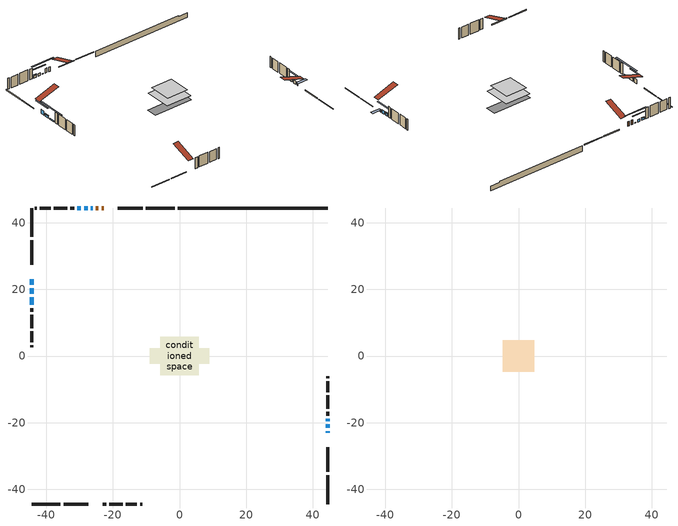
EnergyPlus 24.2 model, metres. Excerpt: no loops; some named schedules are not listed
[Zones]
conditioned space
 floor adiabatic (AdiabaticFloorConstruction): -5.79,-5.79 -5.79,5.79 5.79,5.79 5.79,-5.79 z3.09
 floor foundation (Slab1 construction): -8.87,-2.35 -8.87,2.35 8.87,2.35 8.87,-2.35 z-1.69
 wall outside (RimJoist1 construction): -1.43,44.4 -10.12,44.4 / -44.4,-44.4 -35.71,-44.4 / -44.4,44.4 -44.4,35.71 / 44.4,-44.4 44.4,-35.71 z0.65:0.95
 wall outside (RimJoist2 construction): -11.05,44.4 -18.46,44.4 / -34.78,-44.4 -27.37,-44.4 / -44.4,34.78 -44.4,27.37 / 44.4,-34.78 44.4,-27.37 z0.65:0.95
 wall outside (AdiabaticWallConstruction 1): -22.77,44.4 -23.4,44.4 / -24.32,44.4 -25.14,44.4 z0.65:2.68
 wall outside (AdiabaticWallConstruction): 44.4,-23.06 44.4,-22.52 z0.65:1.54; -26.06,44.4 -26.58,44.4 z0.65:0.96; -44.4,23.06 -44.4,21.3 z0.65:2.63; -44.4,20.38 -44.4,18.62 / -27.5,44.4 -28.65,44.4 z0.65:1.79; 44.4,-21.59 44.4,-20.48 / 44.4,-19.55 44.4,-18.79 z0.65:2.1; -29.57,44.4 -30.72,44.4 z0.65:1.59; -44.4,17.69 -44.4,15.3 z0.65:1.18
 wall outside (Wall1 construction): -31.65,44.4 -32.75,44.4 / -23.06,-44.4 -21.95,-44.4 / -44.4,14.37 -44.4,13.27 / 44.4,-17.86 44.4,-16.75 z0.65:5.53
 wall outside (Wall2 construction): -33.68,44.4 -37.71,44.4 / -21.02,-44.4 -16.99,-44.4 / -44.4,12.34 -44.4,8.31 / 44.4,-15.82 44.4,-11.79 z0.65:5.53
 wall outside (Wall3 construction): -38.64,44.4 -41.94,44.4 / -16.06,-44.4 -12.76,-44.4 / -44.4,7.38 -44.4,4.08 / 44.4,-10.86 44.4,-7.56 z0.65:5.53
 wall outside (Wall4 construction): -42.87,44.4 -43.47,44.4 / -11.83,-44.4 -11.23,-44.4 / -44.4,3.15 -44.4,2.55 / 44.4,-6.64 44.4,-6.04 z0.65:5.53
 wall foundation (FoundationWall1 construction): -0.5,44.4,-1.69 -0.5,44.4,0.65 39.91,44.4,0.65 39.91,44.4,0.33 44.4,44.4,0.33 44.4,44.4,-1.69
 window (WindowConstruction 6): 44.4,-23.06 44.4,-22.52 z0.65:1.54
 window (WindowConstruction 8): -26.06,44.4 -26.57,44.4 z0.65:0.95
 window (WindowConstruction): -44.4,23.06 -44.4,21.3 z0.65:2.63
 window (WindowConstruction 1): -44.4,20.37 -44.4,18.62 z0.65:1.79
 window (WindowConstruction 2): 44.4,-21.59 44.4,-20.48 z0.65:2.1
 window (WindowConstruction 3): 44.4,-19.55 44.4,-18.79 z0.65:2.1
 window (WindowConstruction 4): -27.5,44.4 -28.64,44.4 z0.65:1.79
 window (WindowConstruction 5): -29.57,44.4 -30.72,44.4 z0.65:1.59
 window (WindowConstruction 7): -44.4,17.69 -44.4,15.3 z0.65:1.18
 door (Door): -22.77,44.4 -23.4,44.4 z0.65:2.68
 door (Door 1): -24.32,44.4 -25.13,44.4 z0.65:2.68
 ceiling adiabatic (AdiabaticFloorConstruction): 5.79,-5.79 5.79,5.79 -5.79,5.79 -5.79,-5.79 z3.09
attic - vented
 floor to conditioned space (Floor1 construction Reversed): -4.79,-4.79 -4.79,4.79 4.79,4.79 4.79,-4.79 z5.53
 roof outside (Roof1 construction): -21.84,44.4,5.53 -21.84,35.07,8.63 -19.38,35.07,8.63 -19.38,44.4,5.53; -23.99,-44.4,5.53 -23.99,-35.07,8.63 -26.44,-35.07,8.63 -26.44,-44.4,5.53; -44.4,23.99,5.53 -35.07,23.99,8.63 -35.07,26.44,8.63 -44.4,26.44,5.53; 44.4,-23.99,5.53 35.07,-23.99,8.63 35.07,-26.44,8.63 44.4,-26.44,5.53
shading: 44.4,-22.22 44.4,-23.35 48.67,-23.35 48.67,-22.22 z1.84; -31.62,44.4 -21.01,44.4 -21.01,44.81 -31.62,44.81 z6.01; -44.4,18.68 -44.4,25.68 -44.81,25.68 -44.81,18.68 z5.25; -44.4,18.42 -44.4,20.58 -44.81,20.58 -44.81,18.42 z1.99; 44.4,-17.86 44.4,-24.22 44.81,-24.22 44.81,-17.86 z4.72; 44.4,-18.59 44.4,-19.75 44.81,-19.75 44.81,-18.59 z2.3; -31.27,44.4 -24.88,44.4 -24.88,44.81 -31.27,44.81 z4.41; -30.92,44.4 -29.37,44.4 -29.37,44.81 -30.92,44.81 z1.79; -44.4,10.25 -44.4,22.74 -44.81,22.74 -44.81,10.25 z6.23
[Building]
Building 1: Terrain=Suburbs
[Site:Location]
Toronto City Centre_ON: Latitude {deg}=43.63; Longitude {deg}=-79.39; Time Zone {hr}=-5; Elevation {m}=77; Keep Site Location Information=Yes
[Site:GroundTemperature:Shallow]
5.01852, 3.26908, 3.12898, 3.95918, 7.29196, 10.6092, 13.4851, 15.3069, 15.4617, 13.9799, 11.1774, 7.9619
[Site:WaterMainsTemperature]
Calculation Method=Schedule; Temperature Schedule=mains temperature schedule
[Material] Roughness=Rough; Thermal Absorptance=0.9
Name | Thickness {m} | Conductivity {W/m-K} | Density {kg/m3} | Specific Heat {J/kg-K} | Solar Absorptance | Visible Absorptance
asphalt or fiberglass shingles | 0.00635 | 0.162714 | 1121.4 | 1465.45 | 0.4 | 0.4
ceiling loosefill ins | 0.0846667 | 0.0480833 | 16.02 | 1046.75 | 0.7 | 0.7
ceiling stud and cavity | 0.1397 | 0.0926836 | 65.682 | 1177.47 | 0.7 | 0.7
concrete 4.0 in. | 0.1016 | 1.803125 | 2242.8 | 837.4 | 0.7 | 0.7
concrete 8.0 in. | 0.2032 | 1.803125 | 2242.8 | 837.4 | 0.7 | 0.7
door material | 0.04445 | 0.053851 | 512.64 | 1214.23 | 0.7 | 0.7
door material 1 | 0.04445 | 0.20624 | 512.64 | 1214.23 | 0.7 | 0.7
exterior vertical ins | 0.012584 | 0.029427 | 32.04 | 1214.23 | 0.7 | 0.7
floor covering | 0.0127 | 0.0433444 | 54.468 | 1339.84 | 0.6 | 0.6
floor rigid ins; wall rigid ins | 0.512978 | 0.029427 | 32.04 | 1214.23 | 0.7 | 0.7
floor stud and cavity | 0.1397 | 1.75129 | 37.0049 | 1207.88 | 0.7 | 0.7
furniture material conditioned space 1 | 0.1524 | 0.115458 | 640.8 | 1214.23 | 0.6 | 0.6
gypsum board | 0.0127 | 0.160291 | 801 | 837.4 | 0.6 | 0.6
gypsum board 1 | 0.0127 | 0.160291 | 801 | 837.4 | 0.7 | 0.7
osb sheathing 0.5 in. | 0.0127 | 0.115458 | 512.64 | 1214.23 | 0.7 | 0.7
osb sheathing 0.75 in. | 0.01905 | 0.115458 | 512.64 | 1214.23 | 0.7 | 0.7
osb sheathing 2.0 in. | 0.0508 | 0.115458 | 512.64 | 1214.23 | 0.7 | 0.7
rim joist rigid ins | 0.051816 | 0.029427 | 32.04 | 1214.23 | 0.7 | 0.7
rim joist stud and cavity | 0.0508 | 0.0405436 | 125.044 | 1163.47 | 0.6 | 0.6
rim joist stud and cavity 1 | 0.0508 | 0.0290657 | 125.044 | 1163.47 | 0.6 | 0.6
wall stud and cavity | 0.1397 | 0.103305 | 139.0536 | 1170.24 | 0.7 | 0.7
wall stud and cavity 1 | 0.1397 | 0.0937807 | 139.0536 | 1170.24 | 0.7 | 0.7
wall stud and cavity 2 | 0.1397 | 0.0949025 | 139.0536 | 1170.24 | 0.7 | 0.7
wall stud and cavity 3 | 0.1397 | 0.14582 | 139.0536 | 1170.24 | 0.7 | 0.7
wall stud and cavity 4 | 0.0889 | 0.380278 | 52.3479 | 1209.89 | 0.7 | 0.7
wall stud and cavity 5 | 0.0889 | 0.391764 | 83.0341 | 1211.67 | 0.7 | 0.7
wood siding | 0.0254 | 0.102417 | 544.68 | 1172.36 | 0.4 | 0.4
wood siding 1; wood siding 2; wood siding 3 | 0.0254 | 0.102417 | 544.68 | 1172.36 | 0.7 | 0.7
[WindowMaterial:SimpleGlazingSystem]
Name | U-Factor {W/m2-K} | Solar Heat Gain Coefficient
WindowMaterial | 2.98038 | 0.59
WindowMaterial 1 | 2.95767 | 0.59
WindowMaterial 2 | 2.97187 | 0.62
WindowMaterial 3 | 2.94291 | 0.65
WindowMaterial 4 | 2.99401 | 0.55
WindowMaterial 5 | 3.000823 | 0.54
WindowMaterial 6 | 3.30687 | 0.59
WindowMaterial 7 | 3.029213 | 0.47
WindowMaterial 8 | 3.05533 | 0.26
[Construction]
AdiabaticFloorConstruction: floor stud and cavity, floor rigid ins, osb sheathing 0.75 in., floor covering
AdiabaticWallConstruction: wood siding 2, wall rigid ins, wall stud and cavity 4, gypsum board
AdiabaticWallConstruction 1: wood siding 3, wall rigid ins, wall stud and cavity 4, gypsum board
Door: door material
Door 1: door material 1
Floor1 construction Reversed: gypsum board, ceiling stud and cavity, ceiling loosefill ins
FoundationWall1 construction: concrete 8.0 in., gypsum board 1
furniture construction conditioned space 1: furniture material conditioned space 1
PartitionWallConstruction: gypsum board, wall stud and cavity 5, gypsum board
RimJoist1 construction: wood siding 1, rim joist rigid ins, osb sheathing 2.0 in., rim joist stud and cavity
RimJoist2 construction: wood siding 1, osb sheathing 2.0 in., rim joist stud and cavity 1
Roof1 construction: asphalt or fiberglass shingles
Slab1 construction: concrete 4.0 in.
Wall1 construction: wood siding, osb sheathing 0.5 in., wall stud and cavity, gypsum board
Wall2 construction: wood siding, osb sheathing 0.5 in., wall stud and cavity 1, gypsum board
Wall3 construction: wood siding, osb sheathing 0.5 in., wall stud and cavity 2, gypsum board
Wall4 construction: wood siding, osb sheathing 0.5 in., wall stud and cavity 3, gypsum board
WindowConstruction: WindowMaterial
WindowConstruction 1: WindowMaterial 1
WindowConstruction 2: WindowMaterial 2
WindowConstruction 3: WindowMaterial 3
WindowConstruction 4: WindowMaterial 4
WindowConstruction 5: WindowMaterial 5
WindowConstruction 6: WindowMaterial 6
WindowConstruction 7: WindowMaterial 7
WindowConstruction 8: WindowMaterial 8
[Zone] Multiplier=1; Part of Total Floor Area=Yes
Name | Volume {m3}
attic - vented | 46.2432
conditioned space | 552.7
[Space]
Name | Zone | Volume {m3}
attic - vented 1 | attic - vented | 46.2432
conditioned space 1 | conditioned space | 552.7
[ZoneInfiltration:EffectiveLeakageArea]
infil attic - vented 1: Zone or Space=attic - vented 1; Schedule=Always On Discrete; Effective Air Leakage Area {cm2}=3858.95; Stack Coefficient=0.000216137; Wind Coefficient=9.9331e-06
[ZoneMixing]
whole house fan mix: Zone or Space=attic - vented; Schedule=Always On Continuous; Design Flow Rate Calculation Method=Flow/Zone; Design Flow Rate {m3/s}=0; Source Zone or Space=conditioned space
[SurfaceProperty:ExposedFoundationPerimeter]
Slab1: Exposed Perimeter Calculation Method=TotalExposedPerimeter; Total Exposed Perimeter {m}=44.898
[InternalMass] Zone or ZoneList=conditioned space; Space or SpaceList=conditioned space 1
Name | Construction | Surface Area {m2}
furniture mass conditioned space 1 | furniture construction conditioned space 1 | 87.0199
partition wall mass | PartitionWallConstruction | 217.55
[Lights]
interior lighting: Zone or ZoneList or Space or SpaceList=conditioned space 1; Schedule=interior lighting schedule; Design Level Calculation Method=LightingLevel; Lighting Level {W}=343.2; Return Air Fraction=0; Fraction Radiant=0.6; Fraction Visible=0.2; Fraction Replaceable=1
[People]
occupants: Zone or ZoneList or Space or SpaceList=conditioned space 1; Number of People Schedule=occupants schedule; Number of People Calculation Method=People; Number of People=3; Fraction Radiant=0.314171; Sensible Heat Fraction=0.56303; Activity Level Schedule=occupants activity schedule; Carbon Dioxide Generation Rate {m3/s-W}=0; Enable ASHRAE 55 Comfort Warnings=No; Mean Radiant Temperature Calculation Type=EnclosureAveraged
[ElectricEquipment] Zone or ZoneList or Space or SpaceList=conditioned space 1; Design Level Calculation Method=EquipmentLevel
Name | Schedule | Design Level {W} | Fraction Latent | Fraction Radiant | Fraction Lost
clothes dryer | clothes dryer schedule | 140.772 | 0.015 | 0.081 | 0.85
clothes washer | clothes washer schedule | 32.1985 | 0.03 | 0.162 | 0.7
cooking range | cooking range schedule | 215.147 | 0.08 | 0.432 | 0.2
dishwasher | dishwasher schedule | 66.8632 | 0.3 | 0.18 | 0.4
fridge | fridge schedule | 72.9452 | 0 | 0.6 | 0
mech vent bath fan 0 | mech vent bath fan 0 schedule | 50.2 | 0 | 0 | 1
mech vent bath fan 1 | mech vent bath fan 1 schedule | 50.2 | 0 | 0 | 1
mech vent bath fan 2 | mech vent bath fan 2 schedule | 50.2 | 0 | 0 | 1
mech vent bath fan 3 | mech vent bath fan 3 schedule | 50.2 | 0 | 0 | 1
mech vent house fan | mech vent house fan schedule | 0 | 0 | 0 | 1
mech vent house fan cfis | mech vent house fan cfis schedule | 0 | 0 | 0 | 0
mech vent range fan 0 | mech vent range fan 0 schedule | 57 | 0 | 0 | 1
misc plug loads | misc plug loads schedule | 494.7 | 0.045 | 0.513 | 0.1
whole house fan | Always On Discrete | 0 | 0 | 0 | 1
[OtherEquipment] Zone or ZoneList or Space or SpaceList=conditioned space 1; Design Level Calculation Method=EquipmentLevel
Name | Fuel Type | Schedule | Design Level {W} | Fraction Latent | Fraction Radiant | Fraction Lost
clothes dryer 1 | Electricity | clothes dryer schedule | 0 | 0.015 | 0.081 | 0.85
cooking range 1 | Electricity | cooking range schedule | 0 | 0.08 | 0.432 | 0.2
general water use latent | None | general water use schedule | 62.594 | 1 | 0 | 0
general water use sensible | None | general water use schedule | -61.6891 | 0 | 0.6 | 0
mech vent house fan latent load | None | Always On Discrete | 0 | 1 | 0 | 0
mech vent house fan sensible load | None | Always On Discrete | 0 | 0 | 0 | 0
water heater energy adjustment1 | NaturalGas | Always On Discrete | 0.01 | 0 | 0 | 1
[ZoneInfiltration:DesignFlowRate] Zone or ZoneList or Space or SpaceList=conditioned space 1; Schedule=Always On Discrete; Design Flow Rate Calculation Method=Flow/Zone; Design Flow Rate {m3/s}=0
infil flow; natural vent flow; whole house fan flow
[AvailabilityManager:Scheduled]
central ac and furnace airloop Availability Manager: Schedule=Always On Discrete
[Foundation:Kiva]
Foundation Kiva 1: Initial Indoor Air Temperature {C}=18; Wall Height Above Grade {m}=0.650016; Wall Depth Below Slab {m}=0.2032; Custom Block Material Name 1=exterior vertical ins; Custom Block Depth 1 {m}=2.34001; Custom Block X Position 1 {m}=0.2159; Custom Block Z Position 1 {m}=0
[Foundation:Kiva:Settings]
Soil Conductivity {W/m-K}=0.849921; Soil Density {kg/m3}=1842.3; Soil Specific Heat {J/kg-K}=418.7; Ground Solar Absorptivity=0.9; Ground Thermal Absorptivity=0.9; Ground Surface Roughness {m}=0.03; Far-Field Width {m}=40; Deep-Ground Boundary Condition=ZeroFlux; Deep-Ground Depth {m}=40; Minimum Cell Dimension {m}=0.2; Maximum Cell Growth Coefficient=3; Simulation Timestep=Timestep
[Exterior:Lights]
exterior lighting: Schedule=exterior lighting schedule; Design Level {W}=75.6
[EnergyManagementSystem:GlobalVariable]
central_ac_and_furnace_airloop_Fan_RTF
infil_program_Qfan
infil_program_Qinf
natural_vent_program_Qnv
natural_vent_program_Qwhf
[EnergyManagementSystem:Sensor]
Name | Output:Variable or Output:Meter Index Key | Output:Variable or Output:Meter
airflow_gain | infil flow | Infiltration Sensible Heat Gain Energy
airflow_gain_1 | natural vent flow | Infiltration Sensible Heat Gain Energy
airflow_gain_2 | whole house fan flow | Infiltration Sensible Heat Gain Energy
airflow_loss | infil flow | Infiltration Sensible Heat Loss Energy
airflow_loss_1 | natural vent flow | Infiltration Sensible Heat Loss Energy
airflow_loss_2 | whole house fan flow | Infiltration Sensible Heat Loss Energy
clg_load_cond |  | Cooling:EnergyTransfer:Zone:CONDITIONED SPACE
clg_sp_s; clg_sp_s_1 | cooling setpoint | Schedule Value
clothes_dryer_exhaust_0_sch_s | clothes dryer exhaust 0 schedule | Schedule Value
cool_season | cooling season schedule | Schedule Value
htg_load_cond |  | Heating:EnergyTransfer:Zone:CONDITIONED SPACE
htg_sp_s; htg_sp_s_1 | heating setpoint | Schedule Value
ig_ee_conv | clothes dryer | Electric Equipment Convective Heating Energy
ig_ee_conv_2 | cooking range | Electric Equipment Convective Heating Energy
ig_ee_conv_4 | fridge | Electric Equipment Convective Heating Energy
ig_ee_conv_5 | misc plug loads | Electric Equipment Convective Heating Energy
ig_ee_conv_6 | whole house fan | Electric Equipment Convective Heating Energy
ig_ee_rad | clothes dryer | Electric Equipment Radiant Heating Energy
ig_ee_rad_2 | cooking range | Electric Equipment Radiant Heating Energy
ig_ee_rad_4 | fridge | Electric Equipment Radiant Heating Energy
ig_ee_rad_5 | misc plug loads | Electric Equipment Radiant Heating Energy
ig_ee_rad_6 | whole house fan | Electric Equipment Radiant Heating Energy
ig_lgt_conv | interior lighting | Lights Convective Heating Energy
ig_lgt_rad | interior lighting | Lights Radiant Heating Energy
ig_lgt_vis | interior lighting | Lights Visible Radiation Heating Energy
ig_oe_conv | clothes dryer 1 | Other Equipment Convective Heating Energy
ig_oe_conv_1 | cooking range 1 | Other Equipment Convective Heating Energy
ig_oe_conv_2 | general water use latent | Other Equipment Convective Heating Energy
ig_oe_conv_3 | general water use sensible | Other Equipment Convective Heating Energy
ig_oe_conv_4 | water heater energy adjustment1 | Other Equipment Convective Heating Energy
ig_oe_rad | clothes dryer 1 | Other Equipment Radiant Heating Energy
ig_oe_rad_1 | cooking range 1 | Other Equipment Radiant Heating Energy
ig_oe_rad_2 | general water use latent | Other Equipment Radiant Heating Energy
ig_oe_rad_3 | general water use sensible | Other Equipment Radiant Heating Energy
ig_oe_rad_4 | water heater energy adjustment1 | Other Equipment Radiant Heating Energy
ig_ppl_conv | occupants | People Convective Heating Energy
ig_ppl_rad | occupants | People Radiant Heating Energy
im_conv | furniture mass conditioned space 1 | Surface Inside Face Convection Heat Gain Energy
im_conv_1 | partition wall mass | Surface Inside Face Convection Heat Gain Energy
im_ig | furniture mass conditioned space 1 | Surface Inside Face Internal Gains Radiation Heat Gain Energy
im_ig_1 | partition wall mass | Surface Inside Face Internal Gains Radiation Heat Gain Energy
im_lgt | furniture mass conditioned space 1 | Surface Inside Face Lights Radiation Heat Gain Energy
im_lgt_1 | partition wall mass | Surface Inside Face Lights Radiation Heat Gain Energy
im_sol | furniture mass conditioned space 1 | Surface Inside Face Solar Radiation Heat Gain Energy
im_sol_1 | partition wall mass | Surface Inside Face Solar Radiation Heat Gain Energy
im_surf | furniture mass conditioned space 1 | Surface Inside Face Net Surface Thermal Radiation Heat Gain Energy
im_surf_1 | partition wall mass | Surface Inside Face Net Surface Thermal Radiation Heat Gain Energy
mech_vent_bath_fan_0_sch_s | mech vent bath fan 0 schedule | Schedule Value
mech_vent_bath_fan_1_sch_s | mech vent bath fan 1 schedule | Schedule Value
mech_vent_bath_fan_2_sch_s | mech vent bath fan 2 schedule | Schedule Value
mech_vent_bath_fan_3_sch_s | mech vent bath fan 3 schedule | Schedule Value
mech_vent_range_fan_0_sch_s | mech vent range fan 0 schedule | Schedule Value
mv_conv | mech vent bath fan 0 | Electric Equipment Convective Heating Energy
mv_conv_1 | mech vent bath fan 1 | Electric Equipment Convective Heating Energy
mv_conv_2 | mech vent bath fan 2 | Electric Equipment Convective Heating Energy
mv_conv_3 | mech vent bath fan 3 | Electric Equipment Convective Heating Energy
mv_conv_4 | mech vent house fan | Electric Equipment Convective Heating Energy
mv_conv_5 | mech vent house fan cfis | Electric Equipment Convective Heating Energy
mv_conv_6 | mech vent range fan 0 | Electric Equipment Convective Heating Energy
mv_conv_7 | mech vent house fan latent load | Other Equipment Convective Heating Energy
mv_conv_8 | mech vent house fan sensible load | Other Equipment Convective Heating Energy
mv_rad | mech vent bath fan 0 | Electric Equipment Radiant Heating Energy
mv_rad_1 | mech vent bath fan 1 | Electric Equipment Radiant Heating Energy
mv_rad_2 | mech vent bath fan 2 | Electric Equipment Radiant Heating Energy
mv_rad_3 | mech vent bath fan 3 | Electric Equipment Radiant Heating Energy
mv_rad_4 | mech vent house fan | Electric Equipment Radiant Heating Energy
mv_rad_5 | mech vent house fan cfis | Electric Equipment Radiant Heating Energy
mv_rad_6 | mech vent range fan 0 | Electric Equipment Radiant Heating Energy
mv_rad_7 | mech vent house fan latent load | Other Equipment Radiant Heating Energy
mv_rad_8 | mech vent house fan sensible load | Other Equipment Radiant Heating Energy
natural_vent_s | natural vent schedule | Schedule Value
out_pb_s |  | Site Outdoor Air Barometric Pressure
out_wt_s |  | Site Outdoor Air Humidity Ratio
site_vw_s |  | Site Wind Speed
ss_back_out | Window1 | Surface Window Shortwave from Zone Back Out Window Heat Transfer Rate
ss_back_out_1 | Window11 | Surface Window Shortwave from Zone Back Out Window Heat Transfer Rate
ss_back_out_2 | Window2 | Surface Window Shortwave from Zone Back Out Window Heat Transfer Rate
ss_back_out_3 | Window3 | Surface Window Shortwave from Zone Back Out Window Heat Transfer Rate
ss_back_out_4 | Window4 | Surface Window Shortwave from Zone Back Out Window Heat Transfer Rate
ss_back_out_5 | Window6 | Surface Window Shortwave from Zone Back Out Window Heat Transfer Rate
ss_back_out_6 | Window7 | Surface Window Shortwave from Zone Back Out Window Heat Transfer Rate
ss_back_out_7 | Window8 | Surface Window Shortwave from Zone Back Out Window Heat Transfer Rate
ss_back_out_8 | Window9 | Surface Window Shortwave from Zone Back Out Window Heat Transfer Rate
ss_conv | Door1 | Surface Inside Face Convection Heat Gain Energy
ss_conv_1 | Door2 | Surface Inside Face Convection Heat Gain Energy
ss_conv_10 | Window9 | Surface Inside Face Convection Heat Gain Energy
ss_conv_2 | Window1 | Surface Inside Face Convection Heat Gain Energy
ss_conv_3 | Window11 | Surface Inside Face Convection Heat Gain Energy
ss_conv_4 | Window2 | Surface Inside Face Convection Heat Gain Energy
ss_conv_5 | Window3 | Surface Inside Face Convection Heat Gain Energy
ss_conv_6 | Window4 | Surface Inside Face Convection Heat Gain Energy
ss_conv_7 | Window6 | Surface Inside Face Convection Heat Gain Energy
ss_conv_8 | Window7 | Surface Inside Face Convection Heat Gain Energy
ss_conv_9 | Window8 | Surface Inside Face Convection Heat Gain Energy
ss_ig | Door1 | Surface Inside Face Internal Gains Radiation Heat Gain Energy
ss_ig_1 | Door2 | Surface Inside Face Internal Gains Radiation Heat Gain Energy
ss_ig_10 | Window9 | Surface Inside Face Internal Gains Radiation Heat Gain Energy
ss_ig_2 | Window1 | Surface Inside Face Internal Gains Radiation Heat Gain Energy
ss_ig_3 | Window11 | Surface Inside Face Internal Gains Radiation Heat Gain Energy
ss_ig_4 | Window2 | Surface Inside Face Internal Gains Radiation Heat Gain Energy
ss_ig_5 | Window3 | Surface Inside Face Internal Gains Radiation Heat Gain Energy
ss_ig_6 | Window4 | Surface Inside Face Internal Gains Radiation Heat Gain Energy
ss_ig_7 | Window6 | Surface Inside Face Internal Gains Radiation Heat Gain Energy
ss_ig_8 | Window7 | Surface Inside Face Internal Gains Radiation Heat Gain Energy
ss_ig_9 | Window8 | Surface Inside Face Internal Gains Radiation Heat Gain Energy
ss_lgt | Door1 | Surface Inside Face Lights Radiation Heat Gain Energy
ss_lgt_1 | Door2 | Surface Inside Face Lights Radiation Heat Gain Energy
ss_sol | Door1 | Surface Inside Face Solar Radiation Heat Gain Energy
ss_sol_1 | Door2 | Surface Inside Face Solar Radiation Heat Gain Energy
ss_surf | Door1 | Surface Inside Face Net Surface Thermal Radiation Heat Gain Energy
ss_surf_1 | Door2 | Surface Inside Face Net Surface Thermal Radiation Heat Gain Energy
ss_surf_10 | Window9 | Surface Inside Face Net Surface Thermal Radiation Heat Gain Energy
ss_surf_2 | Window1 | Surface Inside Face Net Surface Thermal Radiation Heat Gain Energy
ss_surf_3 | Window11 | Surface Inside Face Net Surface Thermal Radiation Heat Gain Energy
ss_surf_4 | Window2 | Surface Inside Face Net Surface Thermal Radiation Heat Gain Energy
ss_surf_5 | Window3 | Surface Inside Face Net Surface Thermal Radiation Heat Gain Energy
ss_surf_6 | Window4 | Surface Inside Face Net Surface Thermal Radiation Heat Gain Energy
ss_surf_7 | Window6 | Surface Inside Face Net Surface Thermal Radiation Heat Gain Energy
ss_surf_8 | Window7 | Surface Inside Face Net Surface Thermal Radiation Heat Gain Energy
ss_surf_9 | Window8 | Surface Inside Face Net Surface Thermal Radiation Heat Gain Energy
ss_trans_in | Window1 | Surface Window Transmitted Solar Radiation Rate
ss_trans_in_1 | Window11 | Surface Window Transmitted Solar Radiation Rate
ss_trans_in_2 | Window2 | Surface Window Transmitted Solar Radiation Rate
ss_trans_in_3 | Window3 | Surface Window Transmitted Solar Radiation Rate
ss_trans_in_4 | Window4 | Surface Window Transmitted Solar Radiation Rate
ss_trans_in_5 | Window6 | Surface Window Transmitted Solar Radiation Rate
ss_trans_in_6 | Window7 | Surface Window Transmitted Solar Radiation Rate
ss_trans_in_7 | Window8 | Surface Window Transmitted Solar Radiation Rate
ss_trans_in_8 | Window9 | Surface Window Transmitted Solar Radiation Rate
ss_trans_out | Window1 | Surface Inside Face Initial Transmitted Diffuse Transmitted Out Window Solar Radiation Rate
ss_trans_out_1 | Window11 | Surface Inside Face Initial Transmitted Diffuse Transmitted Out Window Solar Radiation Rate
ss_trans_out_2 | Window2 | Surface Inside Face Initial Transmitted Diffuse Transmitted Out Window Solar Radiation Rate
ss_trans_out_3 | Window3 | Surface Inside Face Initial Transmitted Diffuse Transmitted Out Window Solar Radiation Rate
ss_trans_out_4 | Window4 | Surface Inside Face Initial Transmitted Diffuse Transmitted Out Window Solar Radiation Rate
ss_trans_out_5 | Window6 | Surface Inside Face Initial Transmitted Diffuse Transmitted Out Window Solar Radiation Rate
ss_trans_out_6 | Window7 | Surface Inside Face Initial Transmitted Diffuse Transmitted Out Window Solar Radiation Rate
ss_trans_out_7 | Window8 | Surface Inside Face Initial Transmitted Diffuse Transmitted Out Window Solar Radiation Rate
ss_trans_out_8 | Window9 | Surface Inside Face Initial Transmitted Diffuse Transmitted Out Window Solar Radiation Rate
s_conv | Floor1 | Surface Inside Face Convection Heat Gain Energy
s_conv_1 | FoundationWall1 | Surface Inside Face Convection Heat Gain Energy
s_conv_10 | RimJoist2:270 | Surface Inside Face Convection Heat Gain Energy
s_conv_11 | RimJoist2:90 | Surface Inside Face Convection Heat Gain Energy
s_conv_12 | Slab1 | Surface Inside Face Convection Heat Gain Energy
s_conv_13 | Wall1:0 | Surface Inside Face Convection Heat Gain Energy
s_conv_14 | Wall1:180 | Surface Inside Face Convection Heat Gain Energy
s_conv_15 | Wall1:270 | Surface Inside Face Convection Heat Gain Energy
s_conv_16 | Wall1:90 | Surface Inside Face Convection Heat Gain Energy
s_conv_17 | Wall2:0 | Surface Inside Face Convection Heat Gain Energy
s_conv_18 | Wall2:180 | Surface Inside Face Convection Heat Gain Energy
